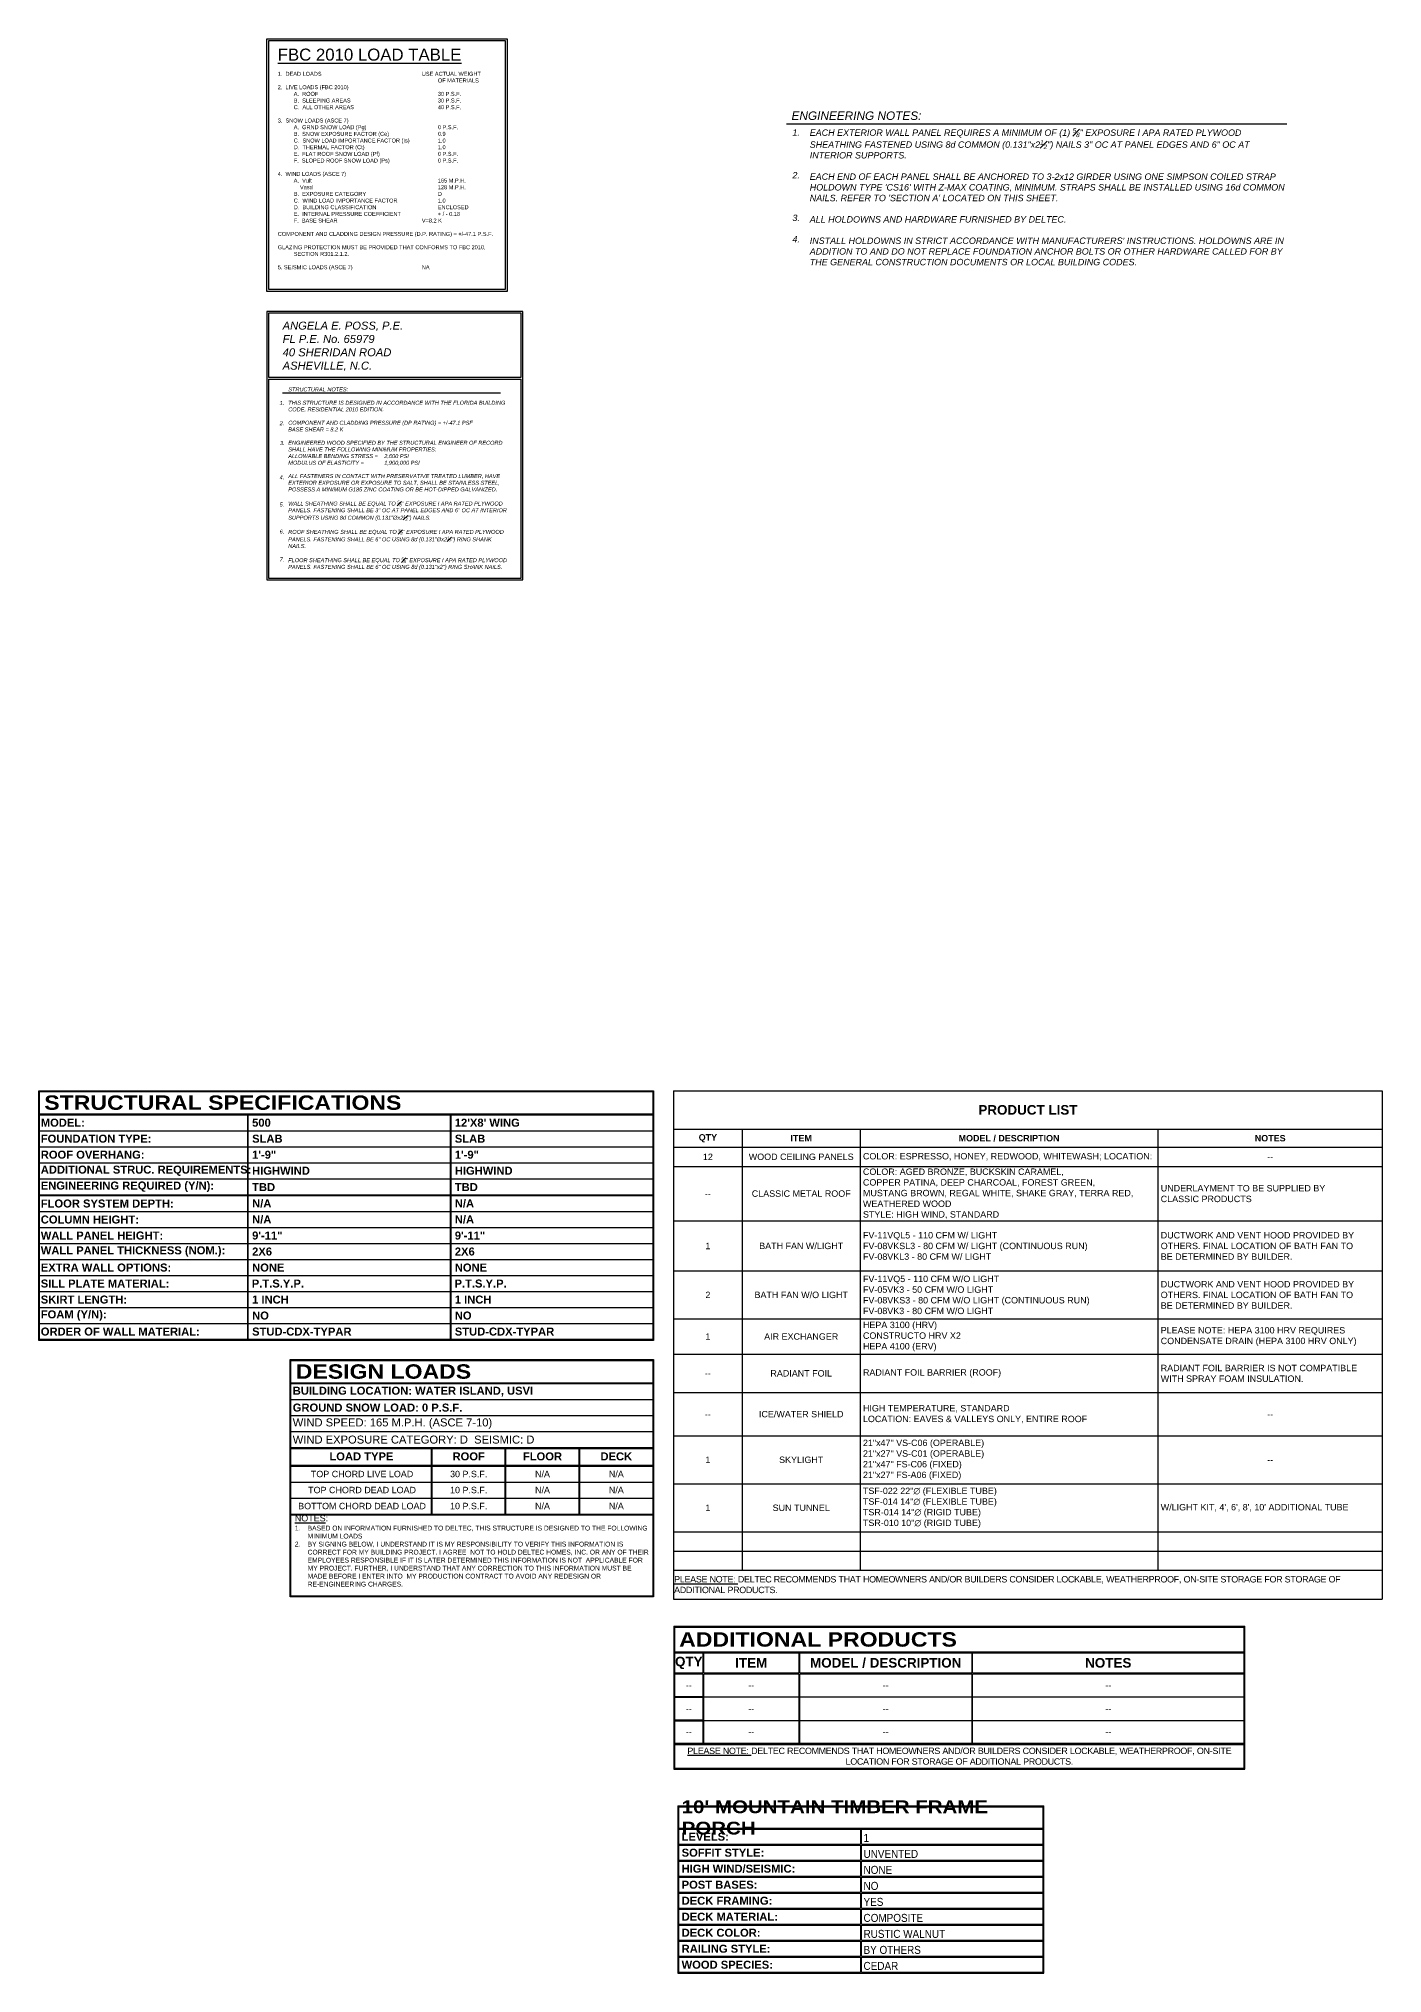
# Model space of a CAD drawing. Header units: inches. Extents: x -645 to 3012, y -921 to 1655.
# Drawn here: x 1080 to 1920, y 446 to 1655 of the extents above; entities that cross this region are included whole.
import ezdxf

# ---------------------------------------------------------------- set-up
doc = ezdxf.new("R2010")
doc.units = ezdxf.units.IN
doc.header["$LTSCALE"] = 10
doc.header["$MEASUREMENT"] = 0
doc.layers.get('0').update_dxf_attribs({"linetype": 'CONTINUOUS'})
for name, color, linetype in [('A-DIM', 4, 'CONTINUOUS'), ('A-SCH', 171, 'CONTINUOUS'), ('AEP-TBLK', 4, 'CONTINUOUS')]:
    doc.layers.add(name, color=color, linetype=linetype)
doc.styles.get("Standard").update_dxf_attribs({"font": 'arial.ttf'})
doc.styles.add('style1', font='arial.ttf')
doc.styles.add('style2', font='arialbd.ttf')
doc.styles.add('style3', font='ariblk.ttf')

# ---------------------------------------------------------------- blocks, each defined once
blk = doc.blocks.new('*U99')
at = {"layer": 'A-SCH'}
for p, q in [((130.4, -15), (130.4, -155.5)), ((130.6, -15), (130.6, -155.5))]:
    blk.add_line(p, q, dxfattribs=at)
for points in [[(0, 0), (384.1, 0), (384.1, -15)], [(0, -156), (0, 0), (0, 0)], [(0.2, -0.2), (383.8, -0.2), (383.8, -15)], [(0.2, -155.8), (0.2, -0.2), (0.2, -0.2)], [(0.5, -0.5), (383.6, -0.5), (383.6, -15)], [(0.5, -155.5), (0.5, -0.5), (0.5, -0.5)], [(0.5, -14.5), (383.6, -14.5)], [(0.5, -14.8), (383.6, -14.8)], [(0.5, -15), (383.6, -15)], [(0.5, -25), (130.4, -25)], [(0.5, -35), (130.4, -35)], [(0.5, -45), (130.4, -45)], [(0.5, -55), (130.4, -55)], [(0.5, -65), (130.4, -65)], [(0.5, -65), (130.4, -65)], [(0.5, -65.2), (130.4, -65.2)], [(0.5, -65.5), (130.4, -65.5)], [(0.5, -75.5), (130.4, -75.5)], [(0.5, -85.5), (130.4, -85.5)], [(0.5, -95.5), (130.4, -95.5)], [(0.5, -105.5), (130.4, -105.5)], [(0.5, -115.5), (130.4, -115.5)], [(0.5, -125.5), (130.4, -125.5)], [(0.5, -135.5), (130.4, -135.5)], [(130.6, -156), (0, -156)], [(130.6, -155.8), (0.2, -155.8)], [(0.5, -145.5), (130.4, -145.5)], [(130.6, -155.5), (0.5, -155.5)]]:
    blk.add_lwpolyline(points, dxfattribs=at)
at = {"layer": 'A-SCH', "attachment_point": 4}
for s, insert, char_height, width, style in [('STRUCTURAL SPECIFICATIONS', (3.5, -7.5), 9, 361.224, 'style3'), ('MODEL: ', (1.3, -20), 5, 151.911, 'style2'), ('FOUNDATION TYPE: ', (1.3, -30), 5, 151.911, 'style2'), ('ADDITIONAL STRUC. REQUIREMENTS:', (1.3, -50), 5, 151.776, 'style2'), ('ROOF OVERHANG: ', (1.3, -40), 5, 151.911, 'style2'), ('ENGINEERING REQUIRED (Y/N): ', (1.3, -60), 5, 151.911, 'style2'), ('FLOOR SYSTEM DEPTH: ', (1.3, -70.5), 5, 151.905, 'style2'), ('COLUMN HEIGHT: ', (1.3, -80.5), 5, 151.905, 'style2'), ('WALL PANEL HEIGHT: ', (1.3, -90.5), 5, 151.905, 'style2'), ('WALL PANEL THICKNESS (NOM.): ', (1.3, -100.5), 5, 151.905, 'style2'), ('EXTRA WALL OPTIONS: ', (1.3, -110.5), 5, 151.905, 'style2'), ('SILL PLATE MATERIAL: ', (1.3, -120.5), 5, 151.905, 'style2'), ('SKIRT LENGTH: ', (1.3, -130.5), 5, 151.905, 'style2'), ('FOAM (Y/N): ', (1.3, -140.5), 5, 151.905, 'style2'), ('ORDER OF WALL MATERIAL: ', (1.3, -150.5), 5, 151.905, 'style2')]:
    blk.add_mtext(s, dxfattribs=dict(at, insert=insert, char_height=char_height, width=width, style=style))
blk = doc.blocks.new('*U90')
at = {"layer": 'A-SCH', "insert": (2.7, -5), "char_height": 5, "width": 103, "attachment_point": 4, "style": 'style2'}
blk.add_mtext('500', dxfattribs=at)
blk = doc.blocks.new('*U40')
at = {"layer": 'A-SCH', "insert": (2.7, -5), "char_height": 5, "width": 103, "attachment_point": 4, "style": 'style2'}
blk.add_mtext('SLAB', dxfattribs=at)
blk = doc.blocks.new('*U91')
at = {"layer": 'A-SCH', "insert": (2.7, -5), "char_height": 5, "width": 103, "attachment_point": 4, "style": 'style2'}
blk.add_mtext('1\'-9"', dxfattribs=at)
blk = doc.blocks.new('*U92')
at = {"layer": 'A-SCH', "insert": (2.7, -5), "char_height": 5, "width": 103, "attachment_point": 4, "style": 'style2'}
blk.add_mtext('HIGHWIND', dxfattribs=at)
blk = doc.blocks.new('*U93')
at = {"layer": 'A-SCH', "insert": (2.7, -5.2), "char_height": 5, "width": 103, "attachment_point": 4, "style": 'style2'}
blk.add_mtext('TBD', dxfattribs=at)
blk = doc.blocks.new('*U24')
at = {"layer": 'A-SCH', "insert": (2.7, -5), "char_height": 5, "width": 103, "attachment_point": 4, "style": 'style2'}
blk.add_mtext('N/A', dxfattribs=at)
blk = doc.blocks.new('*U43')
at = {"layer": 'A-SCH', "insert": (2.7, -5), "char_height": 5, "width": 103, "attachment_point": 4, "style": 'style2'}
blk.add_mtext('N/A', dxfattribs=at)
blk = doc.blocks.new('*U94')
at = {"layer": 'A-SCH', "insert": (2.7, -5), "char_height": 5, "width": 103, "attachment_point": 4, "style": 'style2'}
blk.add_mtext('9\'-11"', dxfattribs=at)
blk = doc.blocks.new('*U41')
at = {"layer": 'A-SCH', "insert": (2.7, -5), "char_height": 5, "width": 103, "attachment_point": 4, "style": 'style2'}
blk.add_mtext('2X6', dxfattribs=at)
blk = doc.blocks.new('*U42')
at = {"layer": 'A-SCH', "insert": (2.7, -5), "char_height": 5, "width": 103, "attachment_point": 4, "style": 'style2'}
blk.add_mtext('NONE', dxfattribs=at)
blk = doc.blocks.new('*U44')
at = {"layer": 'A-SCH', "insert": (2.5, -5), "char_height": 5, "width": 103.188, "attachment_point": 4, "style": 'style2'}
blk.add_mtext('P.T.S.Y.P.', dxfattribs=at)
blk = doc.blocks.new('*U39')
at = {"layer": 'A-SCH', "insert": (2.7, -5), "char_height": 5, "width": 103, "attachment_point": 4, "style": 'style2'}
blk.add_mtext('1 INCH', dxfattribs=at)
blk = doc.blocks.new('*U95')
at = {"layer": 'A-SCH', "insert": (2.7, -5), "char_height": 5, "width": 103, "attachment_point": 4, "style": 'style2'}
blk.add_mtext('NO', dxfattribs=at)
blk = doc.blocks.new('*U96')
at = {"layer": 'A-SCH', "insert": (2.7, -5), "char_height": 5, "width": 103.007, "attachment_point": 4, "style": 'style2'}
blk.add_mtext('STUD-CDX-TYPAR', dxfattribs=at)
blk = doc.blocks.new('*U45')
at = {"layer": 'A-SCH'}
blk.add_line((0, 0), (0, -140.5), dxfattribs=at)
for points in [[(126.3, 0), (126.3, -140.5), (0, -140.5)], [(126.6, 0), (126.6, -140.8), (0, -140.8)], [(126.8, 0), (126.8, -141), (0, -141)], [(0, 0), (126.3, 0)], [(0, -10), (126.3, -10)], [(0, -20), (126.3, -20)], [(0, -30), (126.3, -30)], [(0, -40), (126.3, -40)], [(0, -50), (126.3, -50)], [(0, -50), (126.3, -50)], [(0, -50), (126.3, -50)], [(0, -50.2), (126.3, -50.2)], [(0, -50.5), (126.3, -50.5)], [(0, -60.5), (126.3, -60.5)], [(0, -70.5), (126.3, -70.5)], [(0, -80.5), (126.3, -80.5)], [(0, -90.5), (126.3, -90.5)], [(0, -100.5), (126.3, -100.5)], [(0, -110.5), (126.3, -110.5)], [(0, -120.5), (126.3, -120.5)], [(0, -130.5), (126.3, -130.5)]]:
    blk.add_lwpolyline(points, dxfattribs=at)
blk = doc.blocks.new('STRUCTUAL SPECIFICATIONS')
for name, p in [('*U99', (0, 0)), ('*U45', (130.6, -15)), ('*U90', (130.6, -15)), ('*U45', (257.2, -15)), ('*U40', (130.6, -25)), ('*U40', (257.2, -25)), ('*U91', (130.6, -35)), ('*U92', (130.6, -45)), ('*U91', (257.2, -35)), ('*U92', (257.2, -45)), ('*U93', (130.6, -55)), ('*U93', (257.2, -55)), ('*U24', (130.6, -65.5)), ('*U24', (257.2, -65.5)), ('*U43', (130.6, -75.5)), ('*U43', (257.2, -75.5)), ('*U94', (130.6, -85.5)), ('*U94', (257.2, -85.5)), ('*U41', (130.6, -95.5)), ('*U42', (130.6, -105.5)), ('*U41', (257.2, -95.5)), ('*U42', (257.2, -105.5)), ('*U44', (130.6, -115.5)), ('*U44', (257.2, -115.5)), ('*U39', (130.6, -125.5)), ('*U39', (257.2, -125.5)), ('*U95', (130.6, -135.5)), ('*U95', (257.2, -135.5)), ('*U96', (130.6, -145.5)), ('*U96', (257.2, -145.5))]:
    blk.add_blockref(name, p)
at = {"layer": 'A-SCH', "insert": (259.9, -20), "char_height": 5, "width": 103, "attachment_point": 4, "style": 'style2'}
blk.add_mtext("12'X8' WING", dxfattribs=at)
blk = doc.blocks.new('*U58')
at = {"layer": 'A-SCH'}
for points in [[(-0.5, 0.5), (226.5, 0.5), (226.5, -147.7), (-0.5, -147.7)], [(-0.2, 0.2), (226.2, 0.2), (226.2, -147.4), (-0.2, -147.4)], [(0, 0), (226, 0), (226, -147.2), (0, -147.2)]]:
    blk.add_lwpolyline(points, close=True, dxfattribs=at)
for points in [[(0, -14), (226, -14)], [(0, -14.2), (226, -14.2)], [(0, -14.5), (226, -14.5)], [(0, -24.5), (226, -24.5)], [(0, -34.5), (226, -34.5)], [(0, -44.5), (226, -44.5)], [(0, -54.5), (226, -54.5)], [(0, -54.8), (226, -54.8)], [(0, -55), (226, -55)], [(87.7, -96), (87.7, -55)], [(88, -96), (88, -55)], [(88.2, -96), (88.2, -55)], [(133.8, -96), (133.8, -55)], [(134, -96), (134, -55)], [(134.3, -96), (134.3, -55)], [(179.9, -96), (179.9, -55)], [(180.1, -96), (180.1, -55)], [(180.4, -96), (180.4, -55)], [(0, -65.5), (226, -65.5)], [(0, -65.8), (226, -65.8)], [(0, -66), (226, -66)], [(0, -76), (226, -76)], [(0, -76), (226, -76)], [(0, -86), (226, -86)], [(0, -96), (226, -96)], [(0, -96.2), (226, -96.2)], [(0, -96.5), (226, -96.5)]]:
    blk.add_lwpolyline(points, dxfattribs=at)
for s, insert, char_height, width, attachment_point, style in [('DESIGN LOADS', (3, -7), 9, 225.992, 4, 'style3'), ('BUILDING LOCATION: WATER ISLAND, USVI', (1.1, -19.5), 5, 224, 4, 'style2'), ('WIND SPEED: 165 M.P.H. (ASCE 7-10)', (1.1, -39.5), 5, 224, 4, 'style1'), ('GROUND SNOW LOAD: 0 P.S.F.', (1.1, -29.5), 5, 224, 4, 'style2'), ('WIND EXPOSURE CATEGORY: D  SEISMIC: D', (1.1, -49.5), 5, 224, 4, 'style1'), ('LOAD TYPE', (44, -60), 5, 45.597, 5, 'style2'), ('ROOF', (111, -60), 5, 45.597, 5, 'style2'), ('FLOOR', (157.1, -60), 5, 45.597, 5, 'style2'), ('DECK', (203.2, -60), 5, 45.597, 5, 'style2'), ('TOP CHORD LIVE LOAD', (44.4, -71), 4, 86.634, 5, 'style1'), ('30 P.S.F.', (111, -71), 4, 45.597, 5, 'style1'), ('N/A', (157.1, -71), 4, 45.597, 5, 'style1'), ('N/A', (203.2, -71), 4, 45.597, 5, 'style1'), ('TOP CHORD DEAD LOAD', (44.4, -81), 4, 86.634, 5, 'style1'), ('10 P.S.F.', (111, -81), 4, 45.597, 5, 'style1'), ('N/A', (157.1, -81), 4, 45.597, 5, 'style1'), ('N/A', (203.2, -81), 4, 45.597, 5, 'style1'), ('\\pi-24,l24;{\\LNOTES}: \\P\\pi-8,l8,t8;{\\H0.75x;1.^IBASED ON INFORMATION FURNISHED TO DELTEC, THIS STRUCTURE IS DESIGNED TO THE FOLLOWING MINIMUM LOADS\\P2.^IBY SIGNING BELOW, I UNDERSTAND IT IS MY RESPONSIBILITY TO VERIFY THIS INFORMATION IS CORRECT FOR MY BUILDING PROJECT. I AGREE  NOT TO HOLD DELTEC HOMES, INC. OR ANY OF THEIR EMPLOYEES RESPONSIBLE IF IT IS LATER DETERMINED THIS INFORMATION IS NOT  APPLICABLE FOR MY PROJECT. FURTHER, I UNDERSTAND THAT ANY CORRECTION TO THIS INFORMATION MUST BE MADE BEFORE I ENTER INTO  MY PRODUCTION CONTRACT TO AVOID ANY REDESIGN OR RE-ENGINEERING CHARGES.}', (2.4, -96.6), 4, 222.667, 1, 'style1'), ('BOTTOM CHORD DEAD LOAD', (44.4, -91), 4, 86.634, 5, 'style1'), ('10 P.S.F.', (111, -91), 4, 45.597, 5, 'style1'), ('N/A', (157.1, -91), 4, 45.597, 5, 'style1'), ('N/A', (203.2, -91), 4, 45.597, 5, 'style1')]:
    blk.add_mtext(s, dxfattribs=dict(at, insert=insert, char_height=char_height, width=width, attachment_point=attachment_point, style=style))
blk = doc.blocks.new('*T52')
at = {"layer": 'A-SCH', "color": 0, "linetype": 'ByBlock', "lineweight": -2, "transparency": 16777216}
for p, q in [((0, 0), (442.6, 0)), ((0, 0), (0, -317.6)), ((442.6, 0), (442.6, -317.6)), ((0, -24), (442.6, -24)), ((42.9, -24), (42.9, -299.6)), ((116.5, -24), (116.5, -299.6)), ((302.5, -24), (302.5, -299.6)), ((0, -35.3), (442.6, -35.3)), ((0, -47.3), (442.6, -47.3)), ((0, -81.3), (442.6, -81.3)), ((0, -112.6), (442.6, -112.6)), ((0, -142.6), (442.6, -142.6)), ((0, -164.6), (442.6, -164.6)), ((0, -188.6), (442.6, -188.6)), ((0, -215.6), (442.6, -215.6)), ((0, -245.6), (442.6, -245.6)), ((0, -275.6), (442.6, -275.6)), ((0, -287.6), (442.6, -287.6)), ((0, -299.6), (442.6, -299.6)), ((0, -317.6), (442.6, -317.6))]:
    blk.add_line(p, q, dxfattribs=at)
at = {"layer": 'A-SCH', "color": 0, "transparency": 16777216}
for s, insert, char_height, width, attachment_point, style in [('PRODUCT LIST', (221.3, -12), 6, 442.136, 5, 'style2'), ('QTY', (21.4, -29.7), 4, 42.367, 5, 'style2'), ('ITEM', (79.7, -29.7), 4, 73.083, 5, 'style2'), ('MODEL / DESCRIPTION', (209.5, -29.7), 4, 185.542, 5, 'style2'), ('NOTES', (372.6, -29.7), 4, 139.644, 5, 'style2'), ('12', (21.4, -41.3), 4, 42.367, 5, 'style1'), ('WOOD CEILING PANELS', (79.7, -41.3), 4, 73.083, 5, 'style1'), (' COLOR: ESPRESSO, HONEY, REDWOOD, WHITEWASH; LOCATION:', (116.7, -41.3), 4, 185.542, 4, 'style1'), ('--', (372.6, -41.3), 4, 139.644, 5, 'style1'), (' COLOR: AGED BRONZE, BUCKSKIN CARAMEL, \\P COPPER PATINA, DEEP CHARCOAL, FOREST GREEN, \\P MUSTANG BROWN, REGAL WHITE, SHAKE GRAY, TERRA RED, \\P WEATHERED WOOD\\P STYLE: HIGH WIND, STANDARD', (116.7, -64.3), 4, 185.542, 4, 'style1'), (' UNDERLAYMENT TO BE SUPPLIED BY \\P CLASSIC PRODUCTS', (302.7, -64.3), 4, 139.644, 4, 'style1'), ('--', (21.4, -64.3), 4, 42.367, 5, 'style1'), ('CLASSIC METAL ROOF', (79.7, -64.3), 4, 73.083, 5, 'style1'), ('1', (21.4, -97), 4, 42.367, 5, 'style1'), ('BATH FAN W/LIGHT', (79.7, -97), 4, 73.083, 5, 'style1'), (' FV-11VQL5 - 110 CFM W/ LIGHT\\P FV-08VKSL3 - 80 CFM W/ LIGHT (CONTINUOUS RUN) \\P FV-08VKL3 - 80 CFM W/ LIGHT ', (116.7, -97), 4, 185.542, 4, 'style1'), (' DUCTWORK AND VENT HOOD PROVIDED BY  \\P OTHERS. FINAL LOCATION OF BATH FAN TO\\P BE DETERMINED BY BUILDER.', (302.7, -97), 4, 139.644, 4, 'style1'), (' FV-11VQ5 - 110 CFM W/O LIGHT\\P FV-05VK3 - 50 CFM W/O LIGHT\\P FV-08VKS3 - 80 CFM W/O LIGHT (CONTINUOUS RUN) \\P FV-08VK3 - 80 CFM W/O LIGHT', (116.7, -127.6), 4, 185.542, 4, 'style1'), (' DUCTWORK AND VENT HOOD PROVIDED BY  \\P OTHERS. FINAL LOCATION OF BATH FAN TO\\P BE DETERMINED BY BUILDER.', (302.7, -127.6), 4, 139.644, 4, 'style1'), ('2', (21.4, -127.6), 4, 42.367, 5, 'style1'), ('BATH FAN W/O LIGHT', (79.7, -127.6), 4, 73.083, 5, 'style1'), (' HEPA 3100 (HRV)\\P CONSTRUCTO HRV X2\\P HEPA 4100 (ERV) ', (116.7, -153.6), 4, 185.542, 4, 'style1'), ('1', (21.4, -153.6), 4, 42.367, 5, 'style1'), ('AIR EXCHANGER', (79.7, -153.6), 4, 73.083, 5, 'style1'), (' PLEASE NOTE: HEPA 3100 HRV REQUIRES \\P CONDENSATE DRAIN (HEPA 3100 HRV ONLY)', (302.7, -153.6), 4, 139.644, 4, 'style1'), ('--', (21.4, -176.6), 4, 42.367, 5, 'style1'), ('RADIANT FOIL', (79.7, -176.6), 4, 73.083, 5, 'style1'), (' RADIANT FOIL BARRIER (ROOF)', (116.7, -176.6), 4, 185.542, 4, 'style1'), (' RADIANT FOIL BARRIER IS NOT COMPATIBLE \\P WITH SPRAY FOAM INSULATION.', (302.7, -176.6), 4, 139.644, 4, 'style1'), ('--', (21.4, -202.1), 4, 42.367, 5, 'style1'), ('ICE/WATER SHIELD\\P', (79.7, -202.1), 4, 73.083, 5, 'style1'), (' HIGH TEMPERATURE, STANDARD\\P LOCATION: EAVES & VALLEYS ONLY, ENTIRE ROOF ', (116.7, -202.1), 4, 185.542, 4, 'style1'), ('--', (372.6, -202.1), 4, 139.644, 5, 'style1'), ('1', (21.4, -230.6), 4, 42.367, 5, 'style1'), ('SKYLIGHT\\P', (79.7, -230.6), 4, 73.083, 5, 'style1'), (' 21"x47" VS-C06 (OPERABLE)  \\P 21"x27" VS-C01 (OPERABLE)\\P 21"x47" FS-C06 (FIXED)\\P 21"x27" FS-A06 (FIXED)', (116.7, -230.6), 4, 185.542, 4, 'style1'), ('--', (372.6, -230.6), 4, 139.644, 5, 'style2'), (' TSF-022 22"∅ (FLEXIBLE TUBE)\\P TSF-014 14"∅ (FLEXIBLE TUBE)\\P TSR-014 14"∅ (RIGID TUBE)\\P TSR-010 10"∅ (RIGID TUBE)', (116.7, -260.6), 4, 185.542, 4, 'style1'), ('1', (21.4, -260.6), 4, 42.367, 5, 'style1'), ('SUN TUNNEL', (79.7, -260.6), 4, 73.083, 5, 'style1'), (" W/LIGHT KIT, 4', 6', 8', 10' ADDITIONAL TUBE\\P", (302.7, -260.6), 4, 139.644, 4, 'style1'), ('{\\T0.95;\\LPLEASE NOTE:\\l DELTEC RECOMMENDS THAT HOMEOWNERS AND/OR BUILDERS CONSIDER LOCKABLE, WEATHERPROOF, ON-SITE STORAGE FOR STORAGE OF ADDITIONAL PRODUCTS.}', (0.3, -308.6), 4, 442.136, 4, 'style1')]:
    blk.add_mtext(s, dxfattribs=dict(at, insert=insert, char_height=char_height, width=width, attachment_point=attachment_point, style=style))
blk = doc.blocks.new('*T59')
at = {"layer": 'A-SCH', "color": 0, "lineweight": -2, "transparency": 16777216}
for p, q in [((-0.3, 0.3), (356.3, 0.3)), ((-0.3, 0.3), (-0.3, -88.9)), ((356.3, -16), (356.3, 0.3)), ((0.3, -0.3), (355.7, -0.3)), ((0.3, -15.7), (0.3, -0.3)), ((355.7, -0.3), (355.7, -15.7)), ((0.3, -15.7), (355.7, -15.7)), ((0.3, -16.3), (17.7, -16.3)), ((0.3, -28.8), (0.3, -16.3)), ((17.7, -16.3), (17.7, -28.8)), ((18.3, -16.3), (77.7, -16.3)), ((18.3, -28.8), (18.3, -16.3)), ((77.7, -16.3), (77.7, -28.8)), ((78.3, -16.3), (185.7, -16.3)), ((78.3, -28.8), (78.3, -16.3)), ((185.7, -16.3), (185.7, -28.8)), ((186.3, -16.3), (355.7, -16.3)), ((186.3, -28.8), (186.3, -16.3)), ((355.7, -16.3), (355.7, -28.8)), ((356.3, -29.1), (356.3, -16)), ((0.3, -28.8), (17.7, -28.8)), ((0.3, -29.5), (17.7, -29.5)), ((0.3, -43.5), (0.3, -29.5)), ((17.7, -29.5), (17.7, -43.5)), ((18.3, -28.8), (77.7, -28.8)), ((18.3, -29.5), (77.7, -29.5)), ((18.3, -44.1), (18.3, -29.5)), ((77.7, -29.5), (77.7, -73.1)), ((78.3, -28.8), (185.7, -28.8)), ((78.3, -29.5), (185.7, -29.5)), ((78.3, -43.8), (78.3, -29.5)), ((185.7, -29.5), (185.7, -73.1)), ((186.3, -28.8), (355.7, -28.8)), ((186.3, -29.5), (355.7, -29.5)), ((186.3, -43.8), (186.3, -29.5)), ((355.7, -29.5), (355.7, -88.3)), ((356.3, -43.8), (356.3, -29.1)), ((0.3, -43.5), (17.7, -43.5)), ((0.3, -44.1), (17.7, -44.1)), ((0.3, -58.2), (0.3, -44.1)), ((17.7, -44.1), (17.7, -58.2)), ((18.3, -58.8), (18.3, -43.5)), ((78.3, -58.5), (78.3, -43.8)), ((186.3, -58.5), (186.3, -43.8)), ((356.3, -58.5), (356.3, -43.8)), ((0.3, -58.2), (17.7, -58.2)), ((0.3, -58.8), (17.7, -58.8)), ((0.3, -72.8), (0.3, -58.8)), ((17.7, -58.8), (17.7, -72.8)), ((18.3, -73.5), (18.3, -58.2)), ((78.3, -73.1), (78.3, -58.5)), ((186.3, -73.1), (186.3, -58.5)), ((356.3, -73.1), (356.3, -58.5)), ((0.3, -72.8), (17.7, -72.8)), ((0.3, -73.5), (18.3, -73.5)), ((0.3, -88.3), (0.3, -73.5)), ((17.7, -73.5), (78.3, -73.5)), ((18.3, -72.8), (77.7, -72.8)), ((77.7, -73.5), (186.3, -73.5)), ((78.3, -72.8), (185.7, -72.8)), ((185.7, -73.5), (355.7, -73.5)), ((186.3, -72.8), (355.7, -72.8)), ((356.3, -88.9), (356.3, -73.1)), ((-0.3, -88.9), (356.3, -88.9)), ((0.3, -88.3), (355.7, -88.3))]:
    blk.add_line(p, q, dxfattribs=at)
at = {"layer": 'A-SCH', "color": 0, "linetype": 'ByBlock', "lineweight": -2, "transparency": 16777216}
for p, q in [((18.3, -43.8), (77.7, -43.8)), ((78.3, -43.8), (185.7, -43.8)), ((186.3, -43.8), (355.7, -43.8)), ((18.3, -58.5), (77.7, -58.5)), ((78.3, -58.5), (185.7, -58.5)), ((186.3, -58.5), (355.7, -58.5))]:
    blk.add_line(p, q, dxfattribs=at)
at = {"layer": 'A-SCH', "color": 0, "transparency": 16777216}
for s, insert, char_height, width, attachment_point, style in [('ADDITIONAL PRODUCTS', (3, -8), 9, 350, 4, 'style3'), ('QTY', (9, -22.6), 6, 14, 5, 'style2'), ('ITEM', (48, -22.6), 6, 56, 5, 'style2'), ('MODEL / DESCRIPTION', (132, -22.6), 6, 104, 5, 'style2'), ('NOTES', (271, -22.6), 6, 166, 5, 'style2'), ('--', (9, -36.5), 4, 14, 5, 'style1'), ('--', (48, -36.5), 4, 56, 5, 'style1'), ('--', (132, -36.5), 4, 104, 5, 'style1'), ('--', (271, -36.5), 4, 166, 5, 'style1'), ('--', (9, -51.1), 4, 14, 5, 'style1'), ('--', (48, -51.1), 4, 56, 5, 'style1'), ('--', (132, -51.1), 4, 104, 5, 'style1'), ('--', (271, -51.1), 4, 166, 5, 'style1'), ('--', (9, -65.8), 4, 14, 5, 'style1'), ('--', (48, -65.8), 4, 56, 5, 'style1'), ('--', (132, -65.8), 4, 104, 5, 'style1'), ('--', (271, -65.8), 4, 166, 5, 'style1'), ('{\\T0.95;\\LPLEASE NOTE:\\l DELTEC RECOMMENDS THAT HOMEOWNERS AND/OR BUILDERS CONSIDER LOCKABLE, WEATHERPROOF, ON-SITE LOCATION FOR STORAGE OF ADDITIONAL PRODUCTS.}', (178, -80.9), 4, 352, 5, 'style1')]:
    blk.add_mtext(s, dxfattribs=dict(at, insert=insert, char_height=char_height, width=width, attachment_point=attachment_point, style=style))
blk = doc.blocks.new('*T87')
at = {"color": 0, "linetype": 'ByBlock', "lineweight": -2, "transparency": 16777216}
for p, q in [((-0.3125, 0.3125), (228.3125, 0.3125)), ((-0.3125, 0.3125), (-0.3125, -104.3125)), ((228.3125, -14), (228.3125, 0.3125)), ((0.3125, -0.3125), (227.6875, -0.3125)), ((0.3125, -13.6875), (0.3125, -0.3125)), ((227.6875, -0.3125), (227.6875, -13.6875)), ((0.3125, -13.6875), (227.6875, -13.6875)), ((0.3125, -14.3125), (113.6875, -14.3125)), ((0.3125, -23.6875), (0.3125, -14.3125)), ((0.3125, -23.6875), (113.6875, -23.6875)), ((113.6875, -14.3125), (113.6875, -23.6875)), ((114.3125, -14.3125), (227.6875, -14.3125)), ((114.3125, -23.6875), (114.3125, -14.3125)), ((114.3125, -23.6875), (227.6875, -23.6875)), ((227.6875, -14.3125), (227.6875, -23.6875)), ((228.3125, -24), (228.3125, -14)), ((228.3125, -34), (228.3125, -24)), ((0.3125, -24.3125), (113.6875, -24.3125)), ((0.3125, -33.6875), (0.3125, -24.3125)), ((0.3125, -33.6875), (113.6875, -33.6875)), ((0.3125, -34.3125), (113.6875, -34.3125)), ((0.3125, -43.6875), (0.3125, -34.3125)), ((113.6875, -24.3125), (113.6875, -33.6875)), ((113.6875, -34.3125), (113.6875, -43.6875)), ((114.3125, -24.3125), (227.6875, -24.3125)), ((114.3125, -33.6875), (114.3125, -24.3125)), ((114.3125, -33.6875), (227.6875, -33.6875)), ((114.3125, -34.3125), (227.6875, -34.3125)), ((114.3125, -43.6875), (114.3125, -34.3125)), ((227.6875, -24.3125), (227.6875, -33.6875)), ((227.6875, -34.3125), (227.6875, -43.6875)), ((228.3125, -44), (228.3125, -34)), ((0.3125, -43.6875), (113.6875, -43.6875)), ((0.3125, -44.3125), (113.6875, -44.3125)), ((0.3125, -53.6875), (0.3125, -44.3125)), ((113.6875, -44.3125), (113.6875, -53.6875)), ((114.3125, -43.6875), (227.6875, -43.6875)), ((114.3125, -44.3125), (227.6875, -44.3125)), ((114.3125, -53.6875), (114.3125, -44.3125)), ((227.6875, -44.3125), (227.6875, -53.6875)), ((228.3125, -54), (228.3125, -44)), ((0.3125, -53.6875), (113.6875, -53.6875)), ((0.3125, -54.3125), (113.6875, -54.3125)), ((0.3125, -63.6875), (0.3125, -54.3125)), ((113.6875, -54.3125), (113.6875, -63.6875)), ((114.3125, -53.6875), (227.6875, -53.6875)), ((114.3125, -54.3125), (227.6875, -54.3125)), ((114.3125, -63.6875), (114.3125, -54.3125)), ((227.6875, -54.3125), (227.6875, -63.6875)), ((228.3125, -64), (228.3125, -54)), ((0.3125, -63.6875), (113.6875, -63.6875)), ((0.3125, -64.3125), (113.6875, -64.3125)), ((0.3125, -73.6875), (0.3125, -64.3125)), ((113.6875, -64.3125), (113.6875, -73.6875)), ((114.3125, -63.6875), (227.6875, -63.6875)), ((114.3125, -64.3125), (227.6875, -64.3125)), ((114.3125, -73.6875), (114.3125, -64.3125)), ((227.6875, -64.3125), (227.6875, -73.6875)), ((228.3125, -74), (228.3125, -64)), ((0.3125, -73.6875), (113.6875, -73.6875)), ((0.3125, -74.3125), (113.6875, -74.3125)), ((0.3125, -83.6875), (0.3125, -74.3125)), ((0.3125, -83.6875), (113.6875, -83.6875)), ((0.3125, -84.3125), (113.6875, -84.3125)), ((0.3125, -93.6875), (0.3125, -84.3125)), ((113.6875, -74.3125), (113.6875, -83.6875)), ((113.6875, -84.3125), (113.6875, -93.6875)), ((114.3125, -73.6875), (227.6875, -73.6875)), ((114.3125, -74.3125), (227.6875, -74.3125)), ((114.3125, -83.6875), (114.3125, -74.3125)), ((114.3125, -83.6875), (227.6875, -83.6875)), ((114.3125, -84.3125), (227.6875, -84.3125)), ((114.3125, -93.6875), (114.3125, -84.3125)), ((227.6875, -74.3125), (227.6875, -83.6875)), ((227.6875, -84.3125), (227.6875, -93.6875)), ((228.3125, -84), (228.3125, -74)), ((228.3125, -94), (228.3125, -84)), ((0.3125, -93.6875), (113.6875, -93.6875)), ((0.3125, -94.3125), (113.6875, -94.3125)), ((0.3125, -103.6875), (0.3125, -94.3125)), ((113.6875, -94.3125), (113.6875, -103.6875)), ((114.3125, -93.6875), (227.6875, -93.6875)), ((114.3125, -94.3125), (227.6875, -94.3125)), ((114.3125, -103.6875), (114.3125, -94.3125)), ((227.6875, -94.3125), (227.6875, -103.6875)), ((228.3125, -104.3125), (228.3125, -94)), ((-0.3125, -104.3125), (228.3125, -104.3125)), ((0.3125, -103.6875), (113.6875, -103.6875)), ((114.3125, -103.6875), (227.6875, -103.6875))]:
    blk.add_line(p, q, dxfattribs=at)
at = {"transparency": 16777216, "attachment_point": 4}
for s, insert, char_height, width, style in [("10' MOUNTAIN TIMBER FRAME PORCH", (2, -7), 8, 224, 'style3'), ('LEVELS:', (2, -19), 5, 110, 'style2'), ('SOFFIT STYLE:', (2, -29), 5, 110, 'style2'), ('HIGH WIND/SEISMIC:', (2, -39), 5, 110, 'style2'), ('POST BASES:', (2, -49), 5, 110, 'style2'), ('DECK FRAMING:', (2, -59), 5, 110, 'style2'), ('DECK MATERIAL:', (2, -69), 5, 110, 'style2'), ('DECK COLOR:', (2, -79), 5, 110, 'style2'), ('WOOD SPECIES:', (2, -99), 5, 110, 'style2'), ('RAILING STYLE:', (2, -89), 5, 110, 'style2')]:
    blk.add_mtext(s, dxfattribs=dict(at, insert=insert, char_height=char_height, width=width, style=style))
blk = doc.blocks.new('PorchSpecs2016')
blk.add_blockref('*T87', (-228.2, -14.4))
at = {"style": 'style1', "width": 0.8875, "flags": 4}
for tag, p in [('LEVELS', (-112.6, -36.6)), ('SOFFIT', (-112.6, -46.6)), ('HWIND_SEISMIC', (-112.6, -56.6)), ('POST_BASES', (-112.6, -66.6)), ('DECK_FRAMING', (-112.6, -76.6)), ('DECK_MATERIAL', (-112.6, -86.6)), ('DECK_COLOR', (-112.6, -96.6)), ('RAILING_STYLE', (-112.6, -106.6)), ('WOOD_SPECIES', (-112.6, -116.6))]:
    blk.add_attdef(tag, p, '', height=5, dxfattribs=at)
blk = doc.blocks.new('FBC 2010 LOAD TABLE')
at = {"layer": 'AEP-TBLK'}
for points in [[(0, 158), (150.1, 158), (150.1, 0), (0, 0)], [(1.2, 156.8), (148.9, 156.8), (148.9, 1.2), (1.2, 1.2)]]:
    blk.add_lwpolyline(points, close=True, dxfattribs=at)
at = {"layer": 'AEP-TBLK', "style": 'style1'}
blk.add_text('%%UFBC 2010 LOAD TABLE', height=7.5, dxfattribs=at).set_placement((6.8, 144.3))
at = {"layer": 'AEP-TBLK', "insert": (6.8, 137.3), "char_height": 2.5, "width": 184.063, "attachment_point": 1, "style": 'style1'}
blk.add_mtext('1.  DEAD LOADS ^I^I^I^I^I^I^IUSE ACTUAL WEIGHT \\P^I^I^I^I^I^I^I^I^I^IOF MATERIALS \\P2.  LIVE LOADS (FBC 2010) \\P^IA.  ROOF ^I^I^I^I^I^I^I^I30 P.S.F. \\P^IB.  SLEEPING AREAS^I^I^I^I ^I^I30 P.S.F. \\P^IC.  ALL OTHER AREAS^I^I^I^I^I^I40 P.S.F.\\P\\P3.  SNOW LOADS (ASCE 7) \\P^IA.  GRND SNOW LOAD (Pg) ^I^I^I^I^I0 P.S.F. \\P^IB.  SNOW EXPOSURE FACTOR (Ce) ^I^I^I0.9 \\P^IC.  SNOW LOAD IMPORTANCE FACTOR (Is) ^I^I1.0 \\P^ID.  THERMAL FACTOR (Ct) ^I^I^I^I^I1.0 \\P^IE.  FLAT ROOF SNOW LOAD (Pf) ^I^I^I^I0 P.S.F. \\P^IF.  SLOPED ROOF SNOW LOAD (Ps) ^I^I^I0 P.S.F. \\P\\P4.  WIND LOADS (ASCE 7) \\P^IA.  Vult^I^I^I ^I^I^I^I^I165 M.P.H. \\P^I    Vasd^I^I^I^I^I^I^I^I128 M.P.H.\\P^IB.  EXPOSURE CATEGORY ^I^I^I^I^ID \\P^IC.  WIND LOAD IMPORTANCE FACTOR ^I^I^I1.0 \\P^ID.  BUILDING CLASSIFICATION ^I^I^I^IENCLOSED \\P^IE.  INTERNAL PRESSURE COEFFICIENT ^I^I^I+ / - 0.18\\P^IF.  BASE SHEAR ^I^I^I^I^I^IV=8.2 K\\P^I\\PCOMPONENT AND CLADDING DESIGN PRESSURE (D.P. RATING) = +/-47.1 P.S.F.\\P\\PGLAZING PROTECTION MUST BE PROVIDED THAT CONFORMS TO FBC 2010, \\P^ISECTION R301.2.1.2.\\P\\P5. SEISMIC LOADS (ASCE 7) ^I^I^I^I^INA\\P^I', dxfattribs=at)

msp = doc.modelspace()

# ---------------------------------------------------------------- linework, layer by layer
at = {"layer": 'AEP-TBLK'}
for p, q in [((1547.56955, 1601.27906), (1860.12342, 1601.27906)), ((1224.07536, 1442.99619), (1381.7293, 1442.99619)), ((1224.07536, 1441.88525), (1381.7293, 1441.88525)), ((1232.67307, 1433.22892), (1368.87096, 1433.22892))]:
    msp.add_line(p, q, dxfattribs=at)
msp.add_lwpolyline([(1222.96443, 1316.32935), (1382.84024, 1316.32935), (1382.84024, 1484.12081), (1222.96443, 1484.12081)], close=True, dxfattribs=at)
for points in [[(1381.7293, 1442.99619), (1381.7293, 1483.00987), (1224.07536, 1483.00987), (1224.07536, 1442.99619)], [(1224.07536, 1441.88525), (1224.07536, 1317.44029), (1381.7293, 1317.44029), (1381.7293, 1441.88525)]]:
    msp.add_lwpolyline(points, dxfattribs=at)

# ---------------------------------------------------------------- block references
for name, p in [('FBC 2010 LOAD TABLE', (1222.96443, 1496.50785)), ('STRUCTUAL SPECIFICATIONS', (1080.46418, 997.20474)), ('*T52', (1477.03968, 997.20474)), ('*T59', (1477.51158, 662.30074))]:
    msp.add_blockref(name, p)
at = {"layer": 'A-SCH'}
msp.add_blockref('*U58', (1238.03731, 828.70474), dxfattribs=at)
ref = msp.add_blockref('PorchSpecs2016', (1708.23946, 564.49337), dxfattribs=at)
ref.add_attrib('LEVELS', '1', (1595.6478, 527.89646), dxfattribs={"layer": '0', "height": 5, "style": 'style1', "width": 0.8875})
ref.add_attrib('SOFFIT', 'UNVENTED', (1595.6478, 517.89646), dxfattribs={"layer": '0', "height": 5, "style": 'style1', "width": 0.8875})
ref.add_attrib('HWIND_SEISMIC', 'NONE', (1595.6478, 507.89646), dxfattribs={"layer": '0', "height": 5, "style": 'style1', "width": 0.8875})
ref.add_attrib('POST_BASES', 'NO', (1595.6478, 497.89646), dxfattribs={"layer": '0', "height": 5, "style": 'style1', "width": 0.8875})
ref.add_attrib('DECK_FRAMING', 'YES', (1595.6478, 487.89646), dxfattribs={"layer": '0', "height": 5, "style": 'style1', "width": 0.8875})
ref.add_attrib('DECK_MATERIAL', 'COMPOSITE', (1595.6478, 477.89646), dxfattribs={"layer": '0', "height": 5, "style": 'style1', "width": 0.8875})
ref.add_attrib('DECK_COLOR', 'RUSTIC WALNUT', (1595.6478, 467.89646), dxfattribs={"layer": '0', "height": 5, "style": 'style1', "width": 0.8875})
ref.add_attrib('RAILING_STYLE', 'BY OTHERS', (1595.6478, 457.89646), dxfattribs={"layer": '0', "height": 5, "style": 'style1', "width": 0.8875})
ref.add_attrib('WOOD_SPECIES', 'CEDAR', (1595.6478, 447.89646), dxfattribs={"layer": '0', "height": 5, "style": 'style1', "width": 0.8875})

# ---------------------------------------------------------------- texts
at = {"layer": 'A-DIM', "insert": (1591.25333, 1609.03522), "char_height": 5.28, "width": 106.8437333, "attachment_point": 2, "style": 'style2'}
msp.add_mtext('{\\fArial|b0|i1|c0|p34;ENGINEERING NOTES:}', dxfattribs=at)
at = {"layer": 'AEP-TBLK', "attachment_point": 1}
for s, insert, char_height, width in [('{\\fArial|b0|i1|c0|p34;1.\\P\\P\\P\\P2.\\P\\P\\P\\P3.\\P\\P4.}', (1551.23553, 1597.90637), 4, 280.0050309), ('\\A1;{\\fArial|b0|i1|c0|p34;EACH EXTERIOR WALL PANEL REQUIRES A MINIMUM OF (1) \\H0.7x;\\S5#8;\\H1.429x;" EXPOSURE I APA RATED PLYWOOD SHEATHING FASTENED USING 8d COMMON (0.131"x2\\H0.7x;\\S1#2;\\H1.429x;") NAILS 3" OC AT PANEL EDGES AND 6" OC AT INTERIOR SUPPORTS.\\P\\PEACH END OF EACH PANEL SHALL BE ANCHORED TO 3-2x12 GIRDER USING ONE SIMPSON COILED STRAP HOLDOWN TYPE \'CS16\' WITH Z-MAX COATING, MINIMUM. STRAPS SHALL BE INSTALLED USING 16d COMMON \\PNAILS. REFER TO \'SECTION A\' LOCATED ON THIS SHEET.\\P\\PALL HOLDOWNS AND HARDWARE FURNISHED BY DELTEC.\\P\\PINSTALL HOLDOWNS IN STRICT ACCORDANCE WITH MANUFACTURERS\' INSTRUCTIONS. HOLDOWNS ARE IN ADDITION TO AND DO NOT REPLACE FOUNDATION ANCHOR BOLTS OR OTHER HARDWARE CALLED FOR BY THE GENERAL CONSTRUCTION DOCUMENTS OR LOCAL BUILDING CODES.}', (1562.0666, 1598.6086), 4, 298.0568226), ('{\\fArial|b0|i1|c0|p34;ANGELA E. POSS, P.E.\\PFL P.E. No. 65979\\P40 SHERIDAN ROAD\\PASHEVILLE, N.C.}', (1232.83321, 1477.73846), 4.9992187, 89.2231496), ('{\\fArial|b0|i1|c0|p34;1.}', (1230.94569, 1428.0717), 2.4996094, 76.2100137), ('\\A1;{\\fArial|b0|i1|c0|p34;STRUCTURAL NOTES:\\P\\PTHIS STRUCTURE IS DESIGNED IN ACCORDANCE WITH THE FLORIDA BUILDING CODE, RESIDENTIAL 2010 EDITION.\\P\\PCOMPONENT AND CLADDING PRESSURE (DP RATING) = +/-47.1 PSF\\PBASE SHEAR = 8.2 K\\P\\PENGINEERED WOOD SPECIFIED BY THE STRUCTURAL ENGINEER OF RECORD\\PSHALL HAVE THE FOLLOWING MINIMUM PROPERTIES:\\PALLOWABLE BENDING STRESS = ^I2,600 PSI\\PMODULUS OF ELASTICITY =^I^I1,900,000 PSI\\P\\PALL FASTENERS IN CONTACT WITH PRESERVATIVE TREATED LUMBER, HAVE EXTERIOR EXPOSURE OR EXPOSURE TO SALT, SHALL BE STAINLESS STEEL, POSSESS A MINIMUM G185 ZINC COATING OR BE HOT-DIPPED GALVANIZED.\\P\\PWALL SHEATHING SHALL BE EQUAL TO \\H0.7x;\\S5#8;\\H1.429x;" EXPOSURE I APA RATED PLYWOOD PANELS. FASTENING SHALL BE 3" OC AT PANEL EDGES AND 6" OC AT INTERIOR SUPPORTS USING 8d COMMON (0.131"%%Cx2\\H0.7x;\\S1#2;\\H1.429x;") NAILS.\\P\\PROOF SHEATHING SHALL BE EQUAL TO \\H0.7x;\\S5#8;\\H1.429x;" EXPOSURE I APA RATED PLYWOOD PANELS. FASTENING SHALL BE 6" OC USING 8d (0.131"%%Cx2\\H0.7x;\\S1#2;\\H1.429x;") RING SHANK NAILS.\\P\\PFLOOR SHEATHING SHALL BE EQUAL TO \\H0.7x;\\S5#8;\\H1.429x;" EXPOSURE I APA RATED PLYWOOD PANELS. FASTENING SHALL BE 6" OC USING 8d (0.131"x2") RING SHANK NAILS.}', (1236.3248, 1436.64086), 2.49960937, 136.784043), ('{\\fArial|b0|i1|c0|p34;2.}', (1230.94569, 1415.49925), 2.4996094, 76.2100137), ('{\\fArial|b0|i1|c0|p34;3.}', (1231.20997, 1403.12321), 2.4996094, 76.2100137), ('{\\fArial|b0|i1|c0|p34;4.}', (1230.94569, 1381.74462), 2.4996094, 76.2100137), ('{\\fArial|b0|i1|c0|p34;5.}', (1230.94569, 1364.74085), 2.4996094, 76.2100137), ('{\\fArial|b0|i1|c0|p34;6.}', (1230.94569, 1347.80335), 2.4996094, 76.2100137), ('{\\fArial|b0|i1|c0|p34;7.}', (1230.94569, 1330.36325), 2.4996094, 76.2100137)]:
    msp.add_mtext(s, dxfattribs=dict(at, insert=insert, char_height=char_height, width=width))

doc.saveas('drawing.dxf')
